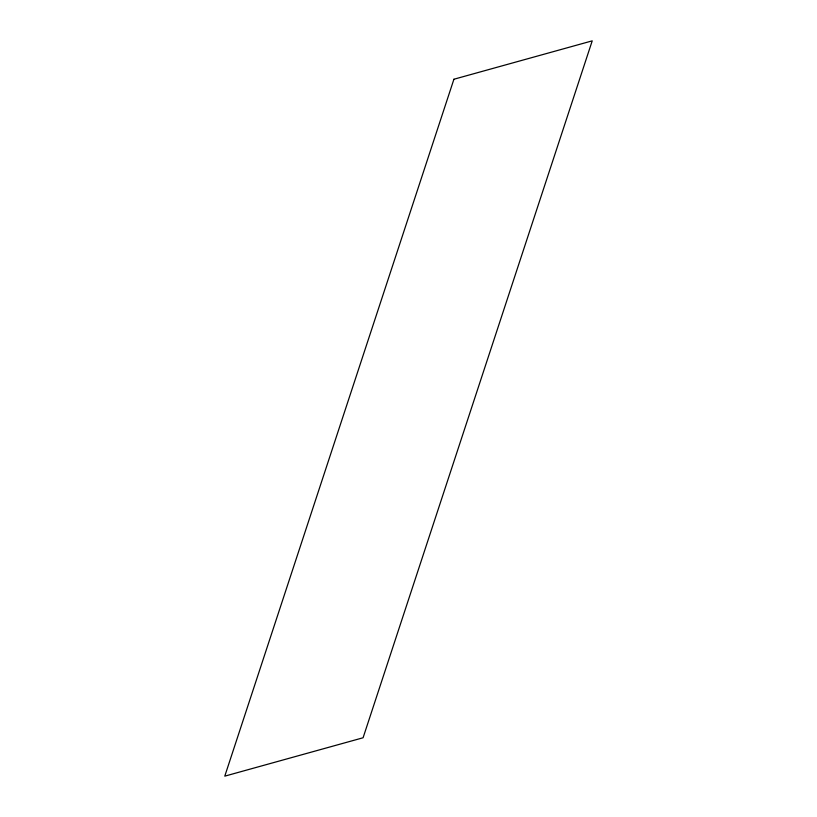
<?xml version="1.0" encoding="UTF-8"?>
<svg xmlns="http://www.w3.org/2000/svg" width="817" height="817" viewBox="0 0 817 817"><rect width="100%" height="100%" fill="white"/><g stroke="black" fill="none" stroke-linecap="round" stroke-linejoin="round"><path stroke-width="1.23" d="M453.915 79.239L224.777 776.15L363.085 737.761L592.223 40.85L453.915 79.239"/></g></svg>
